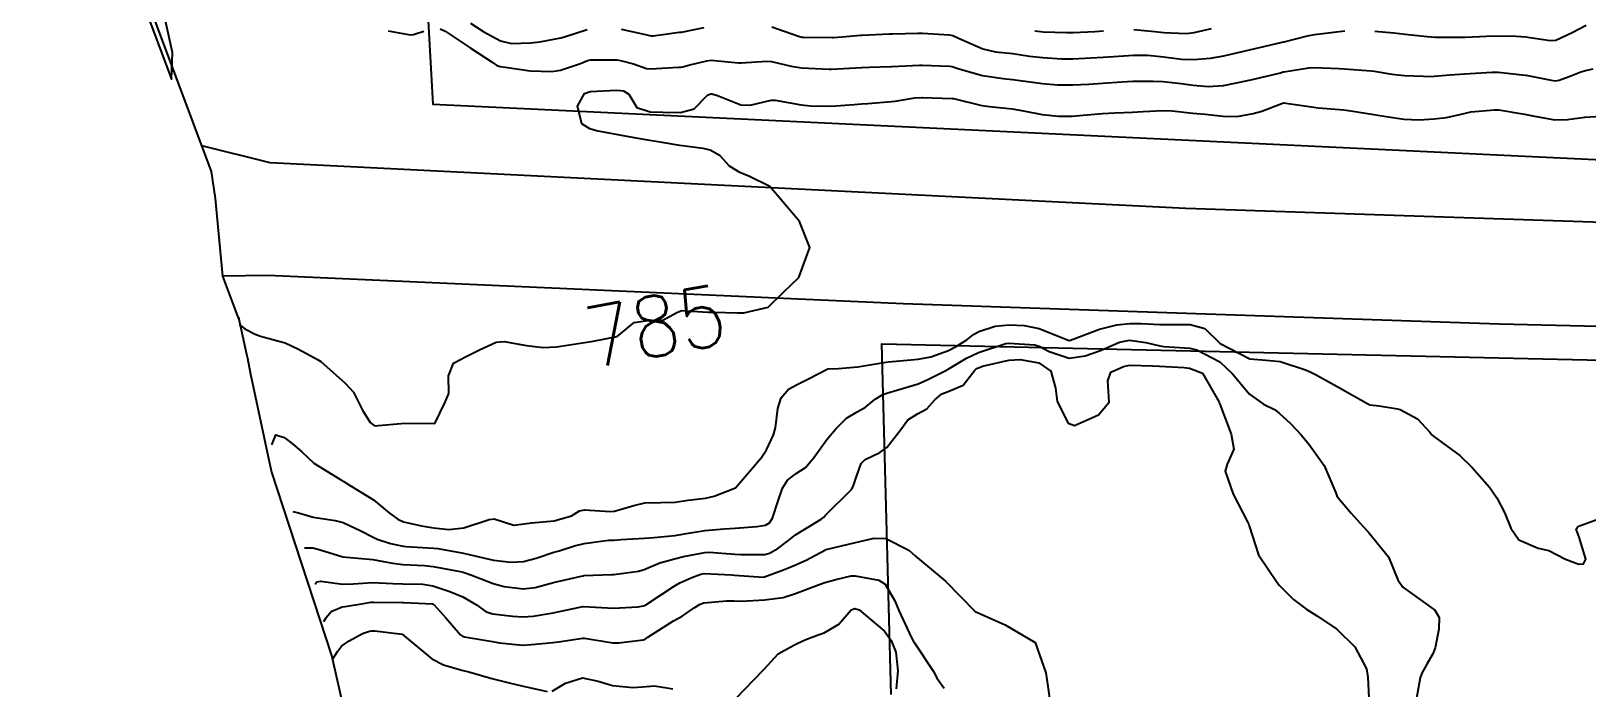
# Model space of a CAD drawing. Header units: metres. Extents: x 318500 to 325275, y 7408834 to 7428799.
# Drawn here: x 321284.1 to 321387.3, y 7423770.5 to 7423814.1 of the extents above; entities that cross this region are included whole.
import ezdxf
from ezdxf.enums import TextEntityAlignment as Align

# ---------------------------------------------------------------- set-up
doc = ezdxf.new("R2010")
doc.units = ezdxf.units.M
doc.header["$MEASUREMENT"] = 0
for name, color, linetype in [('Area', 45, 'Continuous'), ('Cotas', 45, 'Continuous'), ('Curvas de Nivel 1m', 11, 'Continuous'), ('Curvas de Nivel 5m', 15, 'Continuous'), ('Edificações', 30, 'Continuous'), ('Vias Primárias', 230, 'Continuous')]:
    doc.layers.add(name, color=color, linetype=linetype)
doc.styles.add('Style-STANDARD', font='STANDARD.shx')

msp = doc.modelspace()

# ---------------------------------------------------------------- linework, layer by layer
at = {"layer": 'Area'}
msp.add_lwpolyline([(321306.17, 7423763.28), (321304.04, 7423772.65), (321300.04, 7423784.89), (321298.65, 7423791.41), (321298.47, 7423792.35), (321298.39, 7423792.62), (321297.87, 7423795.06), (321297.87, 7423794.99), (321296.81, 7423797.81), (321296.32, 7423802.97), (321296.05, 7423804.77), (321284.09, 7423836.74)], dxfattribs=at)
at = {"layer": 'Curvas de Nivel 1m', "flags": 128}
for points, elevation in [([(321288.85, 7423823.04), (321293.4, 7423810.89), (321293.46, 7423812.65), (321293, 7423814.76)], 784), ([(321311.23, 7423814.23), (321311.56, 7423814.06), (321313.21, 7423812.96), (321314.67, 7423812.01), (321314.99, 7423811.8), (321315.2, 7423811.72), (321315.53, 7423811.67), (321317.19, 7423811.44), (321318.64, 7423811.4), (321319.2, 7423811.48), (321320.53, 7423811.93), (321321.01, 7423812.12), (321321.2, 7423812.16), (321322.94, 7423812.17), (321323.2, 7423812.13), (321324.05, 7423811.89), (321324.92, 7423811.6), (321325.2, 7423811.56), (321327.03, 7423811.67), (321327.2, 7423811.69), (321327.33, 7423811.71), (321327.8, 7423811.83), (321328.92, 7423812.11), (321329.2, 7423812.14), (321331.02, 7423811.97), (321331.2, 7423811.97), (321332.89, 7423812.08), (321333.2, 7423812.06), (321334.52, 7423811.75), (321335.2, 7423811.63), (321337.03, 7423811.55), (321337.2, 7423811.55), (321339.18, 7423811.66), (321339.2, 7423811.66), (321339.22, 7423811.66), (321339.7, 7423811.68), (321341.14, 7423811.73), (321341.2, 7423811.72), (321343.02, 7423811.81), (321343.2, 7423811.82), (321345.05, 7423811.75), (321345.2, 7423811.72), (321345.58, 7423811.6), (321347.2, 7423811.13), (321348.57, 7423810.93), (321349.19, 7423810.87), (321350.36, 7423810.7), (321351.19, 7423810.59), (321352.19, 7423810.51), (321353.19, 7423810.5), (321354.26, 7423810.55), (321355.19, 7423810.62), (321356.46, 7423810.71), (321357.19, 7423810.74), (321358.52, 7423810.76), (321359.19, 7423810.73), (321360.39, 7423810.6), (321361.19, 7423810.49), (321362.17, 7423810.4), (321363.19, 7423810.46), (321364.58, 7423810.74), (321365.2, 7423810.88), (321366.97, 7423811.31), (321367.15, 7423811.36), (321367.2, 7423811.37), (321368.86, 7423811.63), (321369.21, 7423811.66), (321370.87, 7423811.6), (321371.2, 7423811.58), (321373, 7423811.44), (321373.2, 7423811.41), (321374.36, 7423811.22), (321375.2, 7423811.12), (321377.09, 7423811.07), (321377.2, 7423811.08), (321378.21, 7423811.17), (321379.21, 7423811.24), (321381.01, 7423811.34), (321381.21, 7423811.34), (321381.42, 7423811.34), (321383.21, 7423811.15), (321383.25, 7423811.14), (321383.49, 7423811.1), (321384.94, 7423810.81), (321385.21, 7423810.78), (321385.46, 7423810.82), (321386.13, 7423811.06), (321386.91, 7423811.36), (321387.21, 7423811.46), (321387.73, 7423811.56)], 784), ([(321313.24, 7423814.59), (321314.13, 7423814.02), (321315.22, 7423813.43), (321315.95, 7423813.26), (321317.22, 7423813.3), (321317.83, 7423813.36), (321319.23, 7423813.62), (321319.48, 7423813.69), (321320.23, 7423813.94), (321320.98, 7423814.17)], 783), ([(321323.23, 7423814.19), (321324.64, 7423813.88), (321325.23, 7423813.75), (321325.35, 7423813.75), (321326.15, 7423813.86), (321327.09, 7423813.99), (321327.23, 7423814.01), (321328.74, 7423814.32)], 783), ([(321333.24, 7423814.35), (321335.01, 7423813.74), (321335.23, 7423813.67), (321335.31, 7423813.66), (321337.23, 7423813.65), (321337.29, 7423813.65), (321337.9, 7423813.7), (321339.11, 7423813.8), (321339.23, 7423813.81), (321341.01, 7423813.89), (321341.23, 7423813.89), (321342.92, 7423813.94), (321343.23, 7423813.94), (321345, 7423813.83), (321345.23, 7423813.78), (321345.62, 7423813.6), (321347.22, 7423812.9), (321348.08, 7423812.7), (321349.22, 7423812.58), (321350.33, 7423812.42), (321351.21, 7423812.31), (321352.48, 7423812.24), (321353.21, 7423812.24), (321354.39, 7423812.3), (321355.21, 7423812.35), (321356.24, 7423812.42), (321357.22, 7423812.48), (321358.18, 7423812.47), (321359.21, 7423812.37), (321360.4, 7423812.22), (321361.21, 7423812.18), (321362.33, 7423812.27), (321363.22, 7423812.43), (321363.97, 7423812.6), (321365.22, 7423812.9), (321365.58, 7423812.98), (321366.99, 7423813.31), (321367.18, 7423813.36), (321367.23, 7423813.37), (321368.77, 7423813.76), (321369.24, 7423813.84), (321370.51, 7423814), (321371.24, 7423814.09)], 783), ([(321357.24, 7423814.17), (321358.63, 7423814.04), (321359.24, 7423813.97), (321360.72, 7423813.92), (321361.24, 7423813.97), (321362.39, 7423814.24)], 782), ([(321373.24, 7423814.07), (321374.5, 7423813.96), (321375.24, 7423813.87), (321376.71, 7423813.72), (321377.24, 7423813.68), (321378.73, 7423813.67), (321379.24, 7423813.67), (321380.65, 7423813.73), (321381.24, 7423813.75), (321382.61, 7423813.74), (321383.24, 7423813.7), (321384.86, 7423813.45), (321385.24, 7423813.47), (321386.34, 7423813.97), (321387.25, 7423814.47)], 783), ([(321307.78, 7423814.1), (321309.23, 7423813.83), (321309.46, 7423813.85), (321310.15, 7423814.07)], 784), ([(321350.69, 7423814.08), (321351.24, 7423814.03), (321352.77, 7423813.98), (321353.24, 7423813.98), (321354.67, 7423814.05), (321355.24, 7423814.09)], 782), ([(321300.05, 7423786.63), (321300.32, 7423787.3), (321300.87, 7423787.11), (321301.4, 7423786.72), (321302.04, 7423786.17), (321302.85, 7423785.41), (321304.67, 7423784.3), (321304.83, 7423784.19), (321304.93, 7423784.13), (321306.81, 7423782.99), (321307.87, 7423782.09), (321308.41, 7423781.7), (321308.79, 7423781.53), (321309.98, 7423781.25), (321310.79, 7423781.12), (321311.81, 7423781.02), (321312.79, 7423781.13), (321314.47, 7423781.68), (321314.8, 7423781.72), (321316.11, 7423781.3), (321316.79, 7423781.39), (321317.29, 7423781.47), (321318.8, 7423781.59), (321319.94, 7423781.93), (321320.47, 7423782.26), (321320.81, 7423782.33), (321322.5, 7423782.21), (321322.8, 7423782.23), (321324.08, 7423782.61), (321324.81, 7423782.79), (321325.87, 7423782.8), (321326.81, 7423782.83), (321327.68, 7423782.97), (321328.82, 7423783.1), (321329.4, 7423783.23), (321330.83, 7423783.79), (321331.75, 7423784.87), (321332.53, 7423785.76), (321332.87, 7423786.29), (321333.34, 7423787.3), (321333.47, 7423787.75), (321333.62, 7423789.04), (321333.84, 7423789.75), (321334.34, 7423790.32), (321334.92, 7423790.64), (321335.66, 7423791), (321336.94, 7423791.67), (321336.97, 7423791.68), (321337.65, 7423791.7), (321338.94, 7423791.81), (321340.53, 7423792.08), (321340.94, 7423792.13), (321341.47, 7423792.18), (321342.95, 7423792.31), (321343.79, 7423792.46), (321344.95, 7423792.89), (321345.42, 7423793.13), (321346.16, 7423793.59), (321346.6, 7423793.95), (321346.97, 7423794.15), (321348.04, 7423794.5), (321348.98, 7423794.59), (321349.97, 7423794.54), (321350.97, 7423794.34), (321352.88, 7423793.58), (321352.96, 7423793.56), (321353.05, 7423793.58), (321354.98, 7423794.31), (321356.11, 7423794.58), (321356.98, 7423794.68), (321357.74, 7423794.67), (321358.98, 7423794.62), (321360.2, 7423794.62), (321360.98, 7423794.61), (321361.95, 7423794.35), (321362.97, 7423793.36), (321364.95, 7423792.33), (321366.02, 7423792.25), (321366.95, 7423792.16), (321368.63, 7423791.6), (321368.94, 7423791.48), (321369.35, 7423791.28), (321370.93, 7423790.39), (321372.82, 7423789.33), (321372.91, 7423789.29), (321373.52, 7423789.22), (321374.73, 7423789.03), (321374.91, 7423788.98), (321376.07, 7423788.36), (321376.89, 7423787.48), (321377.01, 7423787.3), (321377.15, 7423787.18), (321378.87, 7423785.92), (321379.7, 7423785.14), (321380.84, 7423783.82), (321381.34, 7423783.12), (321381.84, 7423782.14), (321382.26, 7423781.11), (321382.8, 7423780.34), (321384.08, 7423779.79), (321384.79, 7423779.62), (321385.88, 7423779.06), (321386.78, 7423778.72), (321387.08, 7423778.74), (321387.24, 7423779.04), (321386.8, 7423780.5), (321386.59, 7423781.05), (321386.68, 7423781.18), (321386.81, 7423781.25), (321387.12, 7423781.36), (321388.82, 7423781.98)], 786), ([(321301.46, 7423782.2), (321301.83, 7423782.13), (321302.8, 7423781.83), (321304.27, 7423781.61), (321304.79, 7423781.49), (321305.97, 7423780.93), (321306.78, 7423780.51), (321307.05, 7423780.38), (321307.94, 7423780.09), (321308.78, 7423779.91), (321308.97, 7423779.89), (321310.78, 7423779.79), (321311.07, 7423779.75), (321312.77, 7423779.44), (321313.52, 7423779.27), (321314.76, 7423778.99), (321315.91, 7423778.84), (321316.76, 7423778.89), (321317.6, 7423779.12), (321318.77, 7423779.51), (321319.11, 7423779.61), (321320.14, 7423779.93), (321320.78, 7423780.08), (321322.39, 7423780.3), (321322.78, 7423780.32), (321323.24, 7423780.35), (321324.79, 7423780.45), (321325.4, 7423780.48), (321326.79, 7423780.62), (321327.83, 7423780.79), (321328.79, 7423780.94), (321330.06, 7423781.07), (321330.79, 7423781.11), (321332.24, 7423781.21), (321332.8, 7423781.3), (321333.08, 7423781.47), (321333.28, 7423781.76), (321333.66, 7423782.91), (321333.94, 7423783.75), (321334.28, 7423784.3), (321334.84, 7423784.73), (321335.46, 7423785.12), (321335.98, 7423785.72), (321336.87, 7423786.99), (321337.47, 7423787.7), (321338.19, 7423788.39), (321338.9, 7423788.82), (321339.45, 7423789.13), (321340.08, 7423789.67), (321340.6, 7423789.97), (321340.92, 7423790.09), (321342.12, 7423790.44), (321342.93, 7423790.68), (321343.59, 7423790.97), (321344.86, 7423791.6), (321344.94, 7423791.65), (321346.14, 7423792.39), (321346.95, 7423792.76), (321348.75, 7423793.35), (321348.96, 7423793.37), (321350.69, 7423793.26), (321350.96, 7423793.18), (321351.63, 7423792.83), (321352.95, 7423792.39), (321354.01, 7423792.54), (321354.96, 7423792.87), (321355.39, 7423793.04), (321356.29, 7423793.45), (321356.97, 7423793.57), (321358.04, 7423793.43), (321358.97, 7423793.19), (321359.23, 7423793.15), (321360.96, 7423793.05), (321361.42, 7423792.93), (321362.95, 7423792.14), (321363.8, 7423791.35), (321364.92, 7423789.99), (321365.85, 7423789.33), (321366.58, 7423788.98), (321366.9, 7423788.73), (321367.64, 7423788.04), (321368.34, 7423787.29), (321368.88, 7423786.66), (321369.88, 7423785.27), (321370.66, 7423783.44), (321370.72, 7423783.26), (321370.83, 7423783.09), (321371.66, 7423782.09), (321372.45, 7423781.24), (321372.8, 7423780.87), (321374.14, 7423779.21), (321374.76, 7423777.67), (321375.1, 7423777.2), (321376.74, 7423776.02), (321377.22, 7423775.66), (321377.5, 7423775.17), (321377.48, 7423774.41), (321377.23, 7423773.17), (321377.09, 7423772.78), (321376.68, 7423772.09), (321376.36, 7423771.5), (321376.25, 7423771.18), (321376.01, 7423769.84)], 787), ([(321302.22, 7423779.81), (321302.77, 7423779.8), (321303.26, 7423779.67), (321304.77, 7423779.21), (321305.76, 7423779.12), (321306.76, 7423779.02), (321308.06, 7423778.79), (321308.76, 7423778.7), (321310.19, 7423778.62), (321310.76, 7423778.57), (321312.55, 7423778.23), (321312.75, 7423778.19), (321313.25, 7423778.02), (321314.74, 7423777.44), (321315.48, 7423777.24), (321316.74, 7423777.09), (321317.53, 7423777.17), (321318.74, 7423777.5), (321320.58, 7423777.92), (321320.72, 7423777.95), (321320.75, 7423777.96), (321322.62, 7423778.03), (321322.75, 7423778.04), (321324.38, 7423778.25), (321324.76, 7423778.37), (321325.81, 7423778.81), (321326.77, 7423779.08), (321327.38, 7423779.22), (321328.78, 7423779.5), (321329.08, 7423779.52), (321330.77, 7423779.38), (321331.2, 7423779.35), (321332.77, 7423779.37), (321333.08, 7423779.45), (321333.63, 7423779.75), (321334.28, 7423780.25), (321334.79, 7423780.67), (321336.51, 7423781.71), (321336.68, 7423781.83), (321336.8, 7423781.96), (321338.51, 7423783.68), (321338.63, 7423783.88), (321338.84, 7423784.53), (321339.15, 7423785.39), (321339.43, 7423785.67), (321340.4, 7423786.13), (321340.87, 7423786.45), (321341.8, 7423787.65), (321342.25, 7423788.28), (321342.9, 7423788.68), (321343.52, 7423789.01), (321344.04, 7423789.61), (321344.51, 7423790.01), (321344.92, 7423790.17), (321345.93, 7423790.59), (321346.7, 7423791.58), (321346.82, 7423791.7), (321346.94, 7423791.75), (321347.2, 7423791.84), (321348.95, 7423792.24), (321349.7, 7423792.29), (321350.95, 7423792.08), (321351.75, 7423791.51), (321352.04, 7423790.4), (321352.17, 7423789.51), (321352.9, 7423788.07), (321353.31, 7423787.91), (321354.9, 7423788.63), (321355.61, 7423789.46), (321355.53, 7423790.87), (321355.73, 7423791.46), (321356.56, 7423791.83), (321356.95, 7423791.92), (321358.49, 7423791.88), (321358.95, 7423791.84), (321360.58, 7423791.76), (321360.94, 7423791.72), (321361.8, 7423791.38), (321362.91, 7423789.47), (321362.94, 7423789.36), (321362.95, 7423789.32), (321363.71, 7423787.35), (321363.89, 7423786.34), (321363.44, 7423785.35), (321363.31, 7423784.89), (321363.83, 7423783.35), (321364.81, 7423781.49), (321364.86, 7423781.39), (321364.88, 7423781.34), (321364.9, 7423781.25), (321365.52, 7423779.33), (321366.75, 7423777.51), (321366.92, 7423777.31), (321367.83, 7423776.38), (321368.73, 7423775.71), (321369.44, 7423775.27), (321370.72, 7423774.41), (321371.92, 7423773.24), (321372.68, 7423771.78), (321372.77, 7423771.23), (321372.85, 7423769.42)], 788), ([(321302.93, 7423777.39), (321302.97, 7423777.46), (321303.05, 7423777.54), (321303.31, 7423777.58), (321304.74, 7423777.4), (321305.45, 7423777.41), (321306.74, 7423777.51), (321308.09, 7423777.44), (321308.74, 7423777.41), (321310.07, 7423777.39), (321310.74, 7423777.28), (321311.86, 7423776.91), (321312.73, 7423776.55), (321313.63, 7423776.02), (321314.27, 7423775.56), (321314.71, 7423775.42), (321316.02, 7423775.28), (321316.71, 7423775.23), (321317.4, 7423775.27), (321318.72, 7423775.5), (321320.69, 7423775.9), (321320.72, 7423775.9), (321320.74, 7423775.9), (321322.72, 7423775.79), (321324.35, 7423775.88), (321324.72, 7423775.95), (321324.88, 7423776.02), (321326.74, 7423777.26), (321327.12, 7423777.47), (321327.92, 7423777.83), (321328.52, 7423778.06), (321328.75, 7423778.09), (321330.55, 7423778), (321330.75, 7423777.99), (321332.65, 7423777.86), (321332.75, 7423777.88), (321334.11, 7423778.39), (321334.76, 7423778.66), (321335.51, 7423778.98), (321336.78, 7423779.66), (321336.81, 7423779.68), (321336.93, 7423779.71), (321338.79, 7423780.16), (321340.01, 7423780.45), (321340.79, 7423780.43), (321342.33, 7423779.64), (321342.77, 7423779.25), (321344.75, 7423777.6), (321346.73, 7423775.58), (321348.72, 7423774.69), (321350.7, 7423773.52), (321351.41, 7423771.51), (321351.54, 7423770.63), (321351.7, 7423769.51)], 789), ([(321330.81, 7423769.79), (321332.67, 7423771.7), (321332.7, 7423771.73), (321332.73, 7423771.76), (321333.66, 7423772.78), (321334.69, 7423773.35), (321334.96, 7423773.48), (321335.49, 7423773.73), (321336.37, 7423774.05), (321336.71, 7423774.17), (321337.67, 7423774.74), (321338.5, 7423775.68), (321338.73, 7423775.78), (321339.03, 7423775.68), (321340.71, 7423774.27), (321341.14, 7423773.65), (321341.46, 7423772.88), (321341.6, 7423771.65), (321341.47, 7423770.46)], 791), ([(321304.1, 7423772.43), (321304.42, 7423772.93), (321304.69, 7423773.29), (321305.18, 7423773.64), (321306.08, 7423774.12), (321306.54, 7423774.27), (321306.7, 7423774.3), (321306.89, 7423774.29), (321308.7, 7423774.08), (321310.68, 7423772.44), (321311.44, 7423772.04), (321312.66, 7423771.69), (321313.12, 7423771.57), (321314.66, 7423771.13), (321315.8, 7423770.84), (321316.65, 7423770.64), (321318.33, 7423770.27)], 791), ([(321318.65, 7423770.3), (321319.54, 7423770.82), (321320.66, 7423771.17), (321321.71, 7423770.95), (321322.66, 7423770.67), (321324.01, 7423770.53), (321324.66, 7423770.59), (321325.45, 7423770.65), (321326.66, 7423770.45)], 791)]:
    msp.add_lwpolyline(points, dxfattribs=dict(at, elevation=elevation))
at = {"layer": 'Curvas de Nivel 5m', "flags": 128}
for points, elevation in [([(321297.88, 7423794.61), (321298.27, 7423794.32), (321298.96, 7423793.97), (321299.31, 7423793.85), (321300.95, 7423793.4), (321301.78, 7423793.01), (321302.94, 7423792.37), (321303.09, 7423792.3), (321303.31, 7423792.15), (321304.92, 7423790.73), (321305.47, 7423790.12), (321306.07, 7423788.94), (321306.59, 7423788.11), (321306.88, 7423787.89), (321308.88, 7423788.08), (321310.88, 7423788.05), (321311.54, 7423789.41), (321311.79, 7423790.04), (321311.78, 7423791.2), (321312.11, 7423792.04), (321312.94, 7423792.5), (321313.89, 7423792.96), (321314.95, 7423793.44), (321315.47, 7423793.48), (321316.95, 7423793.22), (321318.06, 7423793.08), (321318.95, 7423793.13), (321320.39, 7423793.36), (321320.96, 7423793.44), (321321.37, 7423793.5), (321322.96, 7423793.82), (321323.09, 7423793.9), (321324.1, 7423794.75), (321324.98, 7423794.88), (321325.96, 7423794.87), (321326.98, 7423795.44), (321327.27, 7423795.55), (321328.98, 7423795.43), (321329.37, 7423795.43), (321330.98, 7423795.38), (321331.38, 7423795.38), (321332.99, 7423795.76), (321334.01, 7423796.75), (321335.02, 7423797.74), (321335.76, 7423799.73), (321335.07, 7423801.45), (321334.83, 7423801.74), (321333.1, 7423803.76), (321331.75, 7423804.42), (321331.11, 7423804.7), (321330.42, 7423805.11), (321329.8, 7423805.81), (321329.13, 7423806.18), (321328.67, 7423806.28), (321327.13, 7423806.49), (321325.96, 7423806.68), (321325.13, 7423806.82), (321324.24, 7423806.98), (321323.14, 7423807.18), (321321.6, 7423807.46), (321321.15, 7423807.59), (321320.63, 7423807.93), (321320.34, 7423809.1), (321320.81, 7423809.93), (321321.18, 7423810.06), (321322.93, 7423810.16), (321323.18, 7423810.14), (321323.38, 7423810.1), (321323.74, 7423809.89), (321324.28, 7423809), (321325.16, 7423808.71), (321326, 7423808.7), (321327.16, 7423808.67), (321328.08, 7423808.91), (321328.96, 7423809.82), (321329.11, 7423809.89), (321329.18, 7423809.9), (321329.26, 7423809.9), (321329.62, 7423809.81), (321331.17, 7423809.18), (321331.8, 7423809.15), (321333.18, 7423809.49), (321333.45, 7423809.49), (321335.17, 7423809.18), (321335.79, 7423809.11), (321337.17, 7423809.1), (321338.7, 7423809.21), (321339.17, 7423809.24), (321339.59, 7423809.26), (321341.18, 7423809.4), (321341.41, 7423809.43), (321342.72, 7423809.64), (321343.18, 7423809.67), (321343.22, 7423809.67), (321345.18, 7423809.61), (321345.28, 7423809.6), (321347.17, 7423809.13), (321347.68, 7423809.07), (321349.17, 7423808.92), (321349.93, 7423808.78), (321351.17, 7423808.53), (321352.25, 7423808.42), (321353.16, 7423808.43), (321354.13, 7423808.52), (321355.17, 7423808.61), (321355.98, 7423808.64), (321357.17, 7423808.69), (321357.87, 7423808.73), (321359.17, 7423808.81), (321359.8, 7423808.78), (321361.17, 7423808.62), (321361.99, 7423808.56), (321363.17, 7423808.42), (321364.11, 7423808.41), (321365.17, 7423808.61), (321365.74, 7423808.77), (321367.18, 7423809.31), (321369.18, 7423809.02), (321369.47, 7423808.99), (321371.17, 7423808.85), (321371.64, 7423808.79), (321373.17, 7423808.54), (321373.98, 7423808.41), (321375.17, 7423808.23), (321376.17, 7423808.19), (321377.17, 7423808.25), (321377.99, 7423808.34), (321379.17, 7423808.61), (321379.61, 7423808.71), (321381.18, 7423808.86), (321381.46, 7423808.84), (321383.17, 7423808.56), (321383.84, 7423808.42), (321385.17, 7423808.18), (321386.03, 7423808.2), (321387.17, 7423808.36), (321388.59, 7423808.45)], 785), ([(321303.51, 7423774.91), (321303.69, 7423775.2), (321304, 7423775.57), (321304.72, 7423775.88), (321304.92, 7423775.92), (321306.13, 7423776.12), (321306.65, 7423776.19), (321306.72, 7423776.19), (321306.8, 7423776.19), (321308.72, 7423776.18), (321308.82, 7423776.18), (321310.72, 7423776.08), (321310.8, 7423776.05), (321311.6, 7423775.15), (321312.58, 7423774.03), (321312.7, 7423773.94), (321312.83, 7423773.89), (321314.69, 7423773.6), (321315.17, 7423773.51), (321316.69, 7423773.35), (321317.28, 7423773.38), (321318.69, 7423773.52), (321319.07, 7423773.57), (321320.7, 7423773.82), (321320.8, 7423773.82), (321322.69, 7423773.5), (321323.09, 7423773.5), (321324.7, 7423773.69), (321324.83, 7423773.74), (321325, 7423773.87), (321326.71, 7423774.97), (321327.29, 7423775.26), (321328.08, 7423775.83), (321328.47, 7423776.07), (321328.72, 7423776.15), (321330.23, 7423776.29), (321330.73, 7423776.28), (321331.22, 7423776.27), (321332.74, 7423776.35), (321333.98, 7423776.51), (321334.74, 7423776.74), (321336.43, 7423777.4), (321336.75, 7423777.5), (321337.48, 7423777.7), (321338.49, 7423777.95), (321338.75, 7423777.95), (321340.33, 7423777.66), (321340.75, 7423777.4), (321341.38, 7423776.29), (321341.65, 7423775.65), (321342.5, 7423773.83), (321342.61, 7423773.63), (321342.7, 7423773.49), (321343.96, 7423771.61), (321344.2, 7423771.14), (321344.66, 7423770.5)], 790)]:
    msp.add_lwpolyline(points, dxfattribs=dict(at, elevation=elevation))
at = {"layer": 'Edificações'}
msp.add_lwpolyline([(321449.25, 7423891.02), (321357.5, 7423838.48), (321337.95, 7423828.51), (321310.18, 7423819.13), (321310.73, 7423809.22), (321419.43, 7423804.06), (321427.01, 7423803.92), (321433.57, 7423825.67), (321459.82, 7423813.22), (321477.88, 7423832.46), (321475.3, 7423855.43), (321475.42, 7423865.53), (321470.26, 7423867.99), (321475.89, 7423884.96), (321459.32, 7423890.45)], close=True, dxfattribs=at)
msp.add_lwpolyline([(321341.14, 7423770.08), (321340.53, 7423793.33), (321418.51, 7423791.57)], dxfattribs=at)
at = {"layer": 'Vias Primárias'}
for points in [[(321483.99, 7423827.02), (321498.21, 7423785.05, -0.120895), (321499.23, 7423772.06, -0.054932), (321496.3, 7423759.34, -0.184813), (321478.38, 7423740.14), (321465.35, 7423737.01), (321434.19, 7423731.7, -0.891296), (321430.32, 7423737.22, 0.045052), (321446.05, 7423755.56, 0.221638), (321447.47, 7423779.83, 0.17251), (321444.11, 7423786.09, 0.247565), (321409.45, 7423800.68), (321360.69, 7423802.3), (321299.95, 7423805.33), (321295.42, 7423806.47)], [(321322.11, 7423688.88), (321355.31, 7423710.07, -0.050621), (321375.2, 7423720.1, -0.068136), (321406.38, 7423727.39, 0.204212), (321416.68, 7423732.96, -0.036865), (321431.28, 7423748.79, 0.047757), (321439.93, 7423758.59, 0.239252), (321442.15, 7423772.46, 0.063108), (321437.43, 7423782.56, 0.183604), (321424.48, 7423792.28, 0.085929), (321408.81, 7423794), (321381.49, 7423794.64), (321341.94, 7423795.99), (321299.79, 7423797.86), (321296.81, 7423797.81)]]:
    msp.add_lwpolyline(points, format="xyb", dxfattribs=at)

# ---------------------------------------------------------------- texts
at = {"layer": 'Cotas', "style": 'Style-STANDARD'}
msp.add_text('785', height=4, rotation=10.4302, dxfattribs=at).set_placement((321325.5, 7423794.51, 785), align=Align.MIDDLE_CENTER)

doc.saveas('drawing.dxf')
